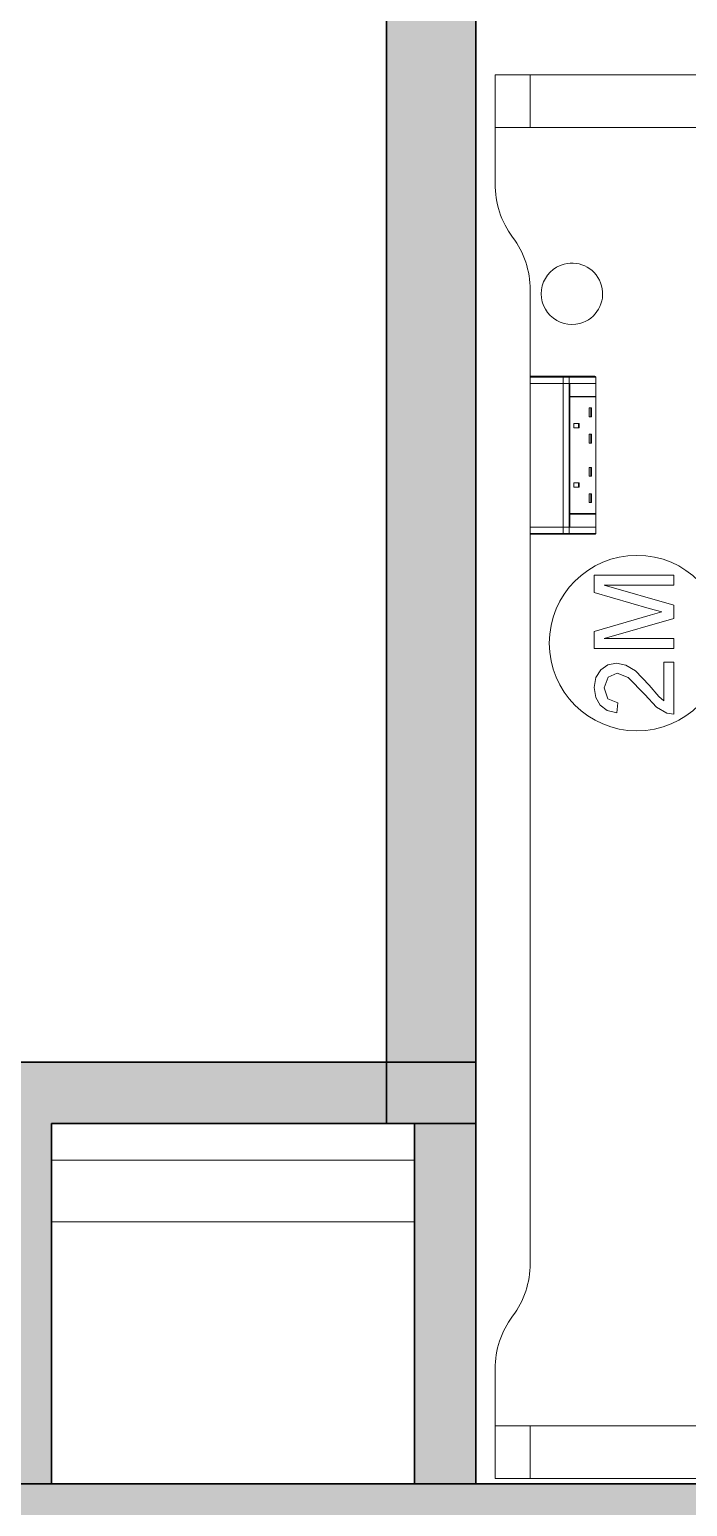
# Model space of a CAD drawing. Header units: millimetres. Extents: x 155927 to 326028, y -36033 to 97293.
# Drawn here: x 225018 to 225768, y 9344 to 11027 of the extents above; entities that cross this region are included whole.
import ezdxf

# ---------------------------------------------------------------- set-up
doc = ezdxf.new("R2010")
doc.units = ezdxf.units.MM
doc.header["$MEASUREMENT"] = 0
for name, color, linetype, lineweight in [('A-WALL-PATT', 7, 'CONTINUOUS', 9), ('I-FURN', 8, 'CONTINUOUS', 9), ('I-WALL', 7, 'CONTINUOUS', 9)]:
    doc.layers.add(name, color=color, linetype=linetype, lineweight=lineweight)

msp = doc.modelspace()

# ---------------------------------------------------------------- hatches: boundary and pattern name
at = {"layer": 'A-WALL-PATT'}
for points in [[(225424.8, 9780.1), (225526.8, 9780.1), (225526.8, 13607.6), (225424.8, 13607.6), (225424.8, 10128.1)], [(225456.8, 9780.1), (225526.8, 9780.1), (225526.8, 9850.1), (224972.8, 9850.1), (224972.8, 9780.1), (225417.2, 9780.1)], [(225042.8, 9369.6), (225042.8, 9780.1), (224972.8, 9780.1), (224972.8, 9369.6)], [(225526.8, 9369.6), (225526.8, 9780.1), (225456.8, 9780.1), (225456.8, 9369.6)]]:
    msp.add_hatch(color=256, dxfattribs=at).paths.add_polyline_path(points, flags=0)
h = msp.add_hatch(color=256, dxfattribs=at)
h.paths.add_polyline_path([(224992.8, 9267.6), (226158.8, 9267.6), (226158.8, 9369.6), (224992.8, 9369.6)], flags=0)
h.paths.add_polyline_path([(222990.9, 9267.6), (223358.8, 9267.6), (223358.8, 9369.6), (222799.8, 9369.6), (222799.8, 9267.6)], flags=0)

# ---------------------------------------------------------------- linework, layer by layer
at = {"layer": 'I-FURN'}
for p, q in [((225588.6, 10975.6), (225548.6, 10975.6)), ((225548.6, 10975.6), (226348.6, 10975.6)), ((225548.6, 10915.6), (225548.6, 10975.6)), ((225548.6, 10915.6), (225548.6, 10975.6)), ((225548.6, 10975.6), (225548.6, 10851.7)), ((226348.6, 10975.6), (225548.6, 10975.6)), ((225548.6, 10975.6), (226348.6, 10975.6)), ((225548.6, 10851.7), (225548.6, 10975.6)), ((226308.6, 10975.6), (225588.6, 10975.6)), ((225588.6, 10915.6), (225588.6, 10975.6)), ((225588.6, 10915.6), (225588.6, 10975.6)), ((225783.6, 10915.6), (225548.6, 10915.6)), ((225548.6, 10915.6), (225588.6, 10915.6)), ((225588.6, 10915.6), (226308.6, 10915.6)), ((225588.6, 10730.6), (225588.6, 10631)), ((225588.6, 10631), (225588.6, 10730.6)), ((225588.6, 10624), (225588.6, 10631)), ((225626.1, 10631), (225588.6, 10631)), ((225588.6, 10631), (225588.6, 10624)), ((225626.1, 10624), (225588.6, 10624)), ((225588.6, 10460), (225588.6, 10623.9)), ((225588.6, 10623.9), (225588.6, 10460)), ((225588.6, 10623.9), (225626.1, 10623.9)), ((225593.6, 10632), (225589.6, 10632)), ((225589.6, 10632), (225626.6, 10632)), ((225593.6, 10632), (225593.6, 10631)), ((225632.2, 10632), (225593.6, 10632)), ((225633, 10631), (225626.1, 10631)), ((225626.1, 10631), (225626.1, 10624)), ((225633, 10624), (225626.1, 10624)), ((225626.1, 10623.9), (225626.1, 10460)), ((225626.1, 10623.9), (225633, 10623.9)), ((225626.6, 10632), (225632.2, 10632)), ((225632.2, 10632), (225662.4, 10632)), ((225632.2, 10632), (225662.4, 10632)), ((225663.3, 10631), (225633, 10631)), ((225633, 10631), (225633, 10624)), ((225663.3, 10624), (225633, 10624)), ((225633, 10623.9), (225633, 10460)), ((225633.6, 10623.9), (225633, 10623.9)), ((225633.6, 10609), (225633.6, 10623.9)), ((225633.8, 10624), (225633.8, 10609)), ((225663.6, 10624), (225633.8, 10624)), ((225663.1, 10631.8), (225663.1, 10631.8)), ((225663.4, 10631), (225663.3, 10631)), ((225663.3, 10631), (225663.3, 10624)), ((225663.4, 10624), (225663.3, 10624)), ((225663.4, 10631), (225663.4, 10624)), ((225663.4, 10631), (225663.4, 10624)), ((225663.4, 10624), (225663.4, 10631)), ((225663.4, 10623.9), (225663.4, 10460)), ((225663.6, 10609), (225663.6, 10624)), ((225633.6, 10475.5), (225633.6, 10608.5)), ((225633.8, 10609), (225663.6, 10609)), ((225633.8, 10608.5), (225633.8, 10475.5)), ((225663.6, 10608.5), (225633.8, 10608.5)), ((225663.3, 10608.5), (225663.3, 10609)), ((225663.6, 10475.5), (225663.6, 10608.5)), ((225658.6, 10595.9), (225655.7, 10595.9)), ((225655.7, 10595.9), (225655.7, 10585.9)), ((225657.9, 10595.9), (225657.9, 10585.9)), ((225658.6, 10595.9), (225658.6, 10585.9)), ((225638.5, 10573.4), (225638.5, 10578.4)), ((225638.5, 10578.4), (225644.3, 10578.4)), ((225643.5, 10578.4), (225643.5, 10573.4)), ((225644.3, 10578.4), (225644.3, 10573.4)), ((225658.6, 10585.9), (225655.7, 10585.9)), ((225644.3, 10573.4), (225638.5, 10573.4)), ((225658.6, 10565.9), (225655.7, 10565.9)), ((225655.7, 10565.9), (225655.7, 10555.9)), ((225657.9, 10565.9), (225657.9, 10555.9)), ((225658.6, 10565.9), (225658.6, 10555.9)), ((225658.6, 10555.9), (225655.7, 10555.9)), ((225658.6, 10528.1), (225655.7, 10528.1)), ((225655.7, 10528.1), (225655.7, 10518.1)), ((225657.9, 10528.1), (225657.9, 10518.1)), ((225658.6, 10528.1), (225658.6, 10518.1)), ((225644.3, 10510.6), (225638.5, 10510.6)), ((225638.5, 10510.6), (225638.5, 10505.6)), ((225643.5, 10510.6), (225643.5, 10505.6)), ((225644.3, 10510.6), (225644.3, 10505.6)), ((225658.6, 10518.1), (225655.7, 10518.1)), ((225644.3, 10505.6), (225638.5, 10505.6)), ((225658.6, 10498.1), (225655.7, 10498.1)), ((225655.7, 10498.1), (225655.7, 10488.1)), ((225657.9, 10498.1), (225657.9, 10488.1)), ((225658.6, 10498.1), (225658.6, 10488.1)), ((225633.6, 10460), (225633.6, 10475)), ((225663.6, 10475.5), (225633.8, 10475.5)), ((225633.8, 10475), (225633.8, 10460)), ((225663.6, 10475), (225633.8, 10475)), ((225658.6, 10488.1), (225655.7, 10488.1)), ((225663.3, 10475), (225663.3, 10475.5)), ((225663.6, 10460), (225663.6, 10475)), ((225626.1, 10460), (225588.6, 10460)), ((225588.6, 10452.9), (225588.6, 10459.9)), ((225588.6, 10452.9), (225588.6, 10459.9)), ((225588.6, 10459.9), (225626.1, 10459.9)), ((225633, 10460), (225626.1, 10460)), ((225626.1, 10452.9), (225626.1, 10459.9)), ((225626.1, 10459.9), (225633, 10459.9)), ((225633.8, 10460), (225631.4, 10460)), ((225633, 10460), (225633.6, 10460)), ((225633, 10452.9), (225633, 10459.9)), ((225633, 10459.9), (225663.3, 10459.9)), ((225633.8, 10460), (225663.6, 10460)), ((225663.3, 10452.9), (225663.3, 10459.9)), ((225663.3, 10459.9), (225663.4, 10459.9)), ((225663.4, 10459.9), (225663.4, 10452.9)), ((225663.4, 10459.9), (225663.4, 10452.9)), ((225663.4, 10459.9), (225663.4, 10452.9)), ((225588.6, 10452.9), (225588.6, 9620.6)), ((225588.6, 9620.6), (225588.6, 10452.9)), ((225588.6, 10452.9), (225626.1, 10452.9)), ((225589.6, 10451.9), (225589.6, 10451.9)), ((225626.6, 10451.9), (225589.6, 10451.9)), ((225589.6, 10451.9), (225593.6, 10451.9)), ((225593.6, 10452.9), (225593.6, 10451.9)), ((225593.6, 10451.9), (225632.2, 10451.9)), ((225626.1, 10452.9), (225633, 10452.9)), ((225632.2, 10451.9), (225626.6, 10451.9)), ((225662.4, 10451.9), (225632.2, 10451.9)), ((225662.4, 10451.9), (225632.2, 10451.9)), ((225633, 10452.9), (225663.3, 10452.9)), ((225663.1, 10452.1), (225663.1, 10452.2)), ((225663.3, 10452.9), (225663.4, 10452.9)), ((225752.2, 10405.2), (225661.7, 10405.2)), ((225661.7, 10405.2), (225661.7, 10385.7)), ((225752.2, 10393.9), (225752.2, 10405.2)), ((225752.2, 10371.1), (225673.1, 10393.9)), ((225673.1, 10393.9), (225752.2, 10393.9)), ((225661.7, 10385.7), (225724.4, 10367.5)), ((225725.5, 10359.8), (225661.7, 10341.3)), ((225673.1, 10333.1), (225752.2, 10355.8)), ((225724.4, 10367.5), (225738.8, 10363.5)), ((225738.8, 10363.5), (225725.5, 10359.8)), ((225752.2, 10355.8), (225752.2, 10371.1)), ((225661.7, 10341.3), (225661.7, 10321.8)), ((225661.7, 10321.8), (225752.2, 10321.8)), ((225752.2, 10333.1), (225673.1, 10333.1)), ((225752.2, 10321.8), (225752.2, 10333.1)), ((225687, 10304.9), (225677.1, 10303)), ((225697.7, 10302.9), (225687, 10304.9)), ((225740.9, 10306.3), (225740.9, 10261.9)), ((225752.2, 10306.3), (225740.9, 10306.3)), ((225752.2, 10246.9), (225752.2, 10306.3)), ((225663.6, 10288.6), (225661.7, 10277.2)), ((225669, 10297.4), (225663.6, 10288.6)), ((225677.1, 10303), (225669, 10297.4)), ((225673.1, 10276.9), (225677.3, 10289)), ((225677.3, 10289), (225687.6, 10293.6)), ((225687.6, 10293.6), (225700.4, 10288.7)), ((225708.8, 10296.2), (225697.7, 10302.9)), ((225700.4, 10288.7), (225719.3, 10269.2)), ((225724.2, 10280), (225708.8, 10296.2)), ((225661.7, 10277.2), (225663.4, 10265.8)), ((225677.2, 10264.4), (225673.1, 10276.9)), ((225735.1, 10267), (225724.2, 10280)), ((225663.4, 10265.8), (225668.3, 10257)), ((225668.3, 10257), (225676.2, 10251.1)), ((225688.6, 10259.7), (225677.2, 10264.4)), ((225687.2, 10248.4), (225688.6, 10259.7)), ((225719.3, 10269.2), (225732.4, 10255)), ((225732.4, 10255), (225744.4, 10248.2)), ((225740.9, 10261.9), (225735.1, 10267)), ((225676.2, 10251.1), (225687.2, 10248.4)), ((225744.4, 10248.2), (225752.2, 10246.9)), ((225548.6, 9500.6), (225548.6, 9375.6)), ((225548.6, 9375.6), (225548.6, 9500.6)), ((225588.6, 9435.6), (225548.6, 9435.6)), ((225548.6, 9435.6), (225783.6, 9435.6)), ((225548.6, 9375.6), (225548.6, 9435.6)), ((225548.6, 9375.6), (225548.6, 9435.6)), ((226308.6, 9435.6), (225588.6, 9435.6)), ((225588.6, 9375.6), (225588.6, 9435.6)), ((225588.6, 9375.6), (225588.6, 9435.6)), ((225548.6, 9375.6), (225588.6, 9375.6)), ((226348.6, 9375.6), (225548.6, 9375.6)), ((225548.6, 9375.6), (226348.6, 9375.6)), ((226348.6, 9375.6), (225548.6, 9375.6)), ((225588.6, 9375.6), (226308.6, 9375.6))]:
    msp.add_line(p, q, dxfattribs=at)
at = {"layer": 'I-FURN', "flags": 128}
for points in [[(225589.6, 10632), (225589.5, 10632), (225589.5, 10632), (225589.5, 10632), (225589.4, 10632), (225589.4, 10632), (225589.4, 10632), (225589.3, 10632), (225589.3, 10632), (225589.2, 10632), (225589.2, 10631.9), (225589.2, 10631.9), (225589.1, 10631.9), (225589.1, 10631.9), (225589.1, 10631.9), (225589, 10631.8), (225589, 10631.8), (225589, 10631.8), (225588.9, 10631.8), (225588.9, 10631.7), (225588.9, 10631.7), (225588.8, 10631.7), (225588.8, 10631.7), (225588.8, 10631.6), (225588.8, 10631.6), (225588.7, 10631.6), (225588.7, 10631.5), (225588.7, 10631.5), (225588.7, 10631.5), (225588.7, 10631.4), (225588.7, 10631.4), (225588.6, 10631.3), (225588.6, 10631.3), (225588.6, 10631.3), (225588.6, 10631.2), (225588.6, 10631.2), (225588.6, 10631.2), (225588.6, 10631.1), (225588.6, 10631.1), (225588.6, 10631), (225588.6, 10631)], [(225593.6, 10632), (225593.4, 10632), (225593.3, 10632), (225593.1, 10632), (225593, 10632), (225592.8, 10632), (225592.6, 10632), (225592.5, 10632), (225592.3, 10632), (225592.2, 10632), (225592, 10632), (225591.9, 10632), (225591.7, 10632), (225591.6, 10632), (225591.5, 10632), (225591.3, 10632), (225591.2, 10632), (225591.1, 10632), (225591, 10632), (225590.8, 10632), (225590.7, 10632), (225590.6, 10632), (225590.5, 10632), (225590.4, 10632), (225590.3, 10632), (225590.2, 10632), (225590.1, 10632), (225590.1, 10632), (225590, 10632), (225589.9, 10632), (225589.9, 10632), (225589.8, 10632), (225589.8, 10632), (225589.7, 10632), (225589.7, 10632), (225589.6, 10632), (225589.6, 10632), (225589.6, 10632), (225589.6, 10632), (225589.6, 10632)], [(225589.6, 10632), (225589.6, 10632), (225589.6, 10632)], [(225589.6, 10632), (225589.9, 10632), (225590.3, 10632), (225590.8, 10632), (225591.5, 10632), (225592.3, 10632), (225593.3, 10632), (225594.4, 10632), (225595.6, 10632), (225596.9, 10632), (225598.4, 10632), (225600, 10632), (225601.7, 10632), (225603.5, 10632), (225605.4, 10632), (225607.4, 10632), (225609.6, 10632), (225611.9, 10632), (225614.2, 10632), (225616.7, 10632), (225619.2, 10632), (225621.9, 10632), (225624.6, 10632), (225626.6, 10632)], [(225626.6, 10632), (225626.8, 10632), (225626.9, 10632), (225627, 10632), (225627.2, 10632), (225627.3, 10632), (225627.5, 10632), (225627.6, 10632), (225627.8, 10632), (225627.9, 10632), (225628.1, 10632), (225628.2, 10632), (225628.4, 10632), (225628.6, 10632), (225628.7, 10632), (225628.9, 10632), (225629, 10632), (225629.2, 10632), (225629.4, 10632), (225629.5, 10632), (225629.7, 10632), (225629.8, 10632), (225630, 10632), (225630.1, 10632), (225630.3, 10632), (225630.4, 10632), (225630.6, 10632), (225630.7, 10632), (225630.9, 10632), (225631, 10632), (225631.1, 10632), (225631.3, 10632), (225631.4, 10632), (225631.5, 10632), (225631.6, 10632), (225631.7, 10632), (225631.9, 10632), (225632, 10632), (225632.1, 10632), (225632.2, 10632)], [(225663.4, 10631), (225663.4, 10631.1), (225663.4, 10631.1), (225663.4, 10631.1), (225663.4, 10631.2), (225663.4, 10631.2), (225663.4, 10631.3), (225663.4, 10631.3), (225663.4, 10631.3), (225663.4, 10631.4), (225663.4, 10631.4), (225663.3, 10631.4), (225663.3, 10631.5), (225663.3, 10631.5)], [(225588.6, 10452.9), (225588.6, 10452.9), (225588.6, 10452.8), (225588.6, 10452.8), (225588.6, 10452.7), (225588.6, 10452.7), (225588.6, 10452.7), (225588.6, 10452.6), (225588.6, 10452.6), (225588.7, 10452.5), (225588.7, 10452.5), (225588.7, 10452.5), (225588.7, 10452.4), (225588.7, 10452.4), (225588.7, 10452.4), (225588.8, 10452.3), (225588.8, 10452.3), (225588.8, 10452.3), (225588.8, 10452.2), (225588.9, 10452.2), (225588.9, 10452.2), (225588.9, 10452.2), (225589, 10452.1), (225589, 10452.1), (225589, 10452.1), (225589, 10452.1), (225589.1, 10452), (225589.1, 10452), (225589.2, 10452), (225589.2, 10452), (225589.2, 10452), (225589.3, 10452), (225589.3, 10451.9), (225589.3, 10451.9), (225589.4, 10451.9), (225589.4, 10451.9), (225589.5, 10451.9), (225589.5, 10451.9), (225589.5, 10451.9), (225589.6, 10451.9), (225589.6, 10451.9)], [(225626.6, 10451.9), (225623.8, 10451.9), (225621.1, 10451.9), (225618.5, 10451.9), (225616, 10451.9), (225613.6, 10451.9), (225611.2, 10451.9), (225609, 10451.9), (225606.9, 10451.9), (225604.9, 10451.9), (225603, 10451.9), (225601.2, 10451.9), (225599.5, 10451.9), (225598, 10451.9), (225596.5, 10451.9), (225595.2, 10451.9), (225594.1, 10451.9), (225593, 10451.9), (225592.1, 10451.9), (225591.3, 10451.9), (225590.7, 10451.9), (225590.2, 10451.9), (225589.8, 10451.9), (225589.6, 10451.9)], [(225589.6, 10451.9), (225589.6, 10451.9), (225589.6, 10451.9), (225589.6, 10451.9), (225589.6, 10451.9), (225589.7, 10451.9), (225589.7, 10451.9), (225589.7, 10451.9), (225589.8, 10451.9), (225589.8, 10451.9), (225589.9, 10451.9), (225590, 10451.9), (225590, 10451.9), (225590.1, 10451.9), (225590.2, 10451.9), (225590.3, 10451.9), (225590.4, 10451.9), (225590.5, 10451.9), (225590.6, 10451.9), (225590.7, 10451.9), (225590.8, 10451.9), (225590.9, 10451.9), (225591, 10451.9), (225591.2, 10451.9), (225591.3, 10451.9), (225591.4, 10451.9), (225591.6, 10451.9), (225591.7, 10451.9), (225591.8, 10451.9), (225592, 10451.9), (225592.1, 10451.9), (225592.3, 10451.9), (225592.4, 10451.9), (225592.6, 10451.9), (225592.8, 10451.9), (225592.9, 10451.9), (225593.1, 10451.9), (225593.2, 10451.9), (225593.4, 10451.9), (225593.5, 10451.9), (225593.6, 10451.9)], [(225632.2, 10451.9), (225632.1, 10451.9), (225632, 10451.9), (225631.9, 10451.9), (225631.7, 10451.9), (225631.6, 10451.9), (225631.5, 10451.9), (225631.4, 10451.9), (225631.3, 10451.9), (225631.1, 10451.9), (225631, 10451.9), (225630.9, 10451.9), (225630.7, 10451.9), (225630.6, 10451.9), (225630.4, 10451.9), (225630.3, 10451.9), (225630.1, 10451.9), (225630, 10451.9), (225629.8, 10451.9), (225629.7, 10451.9), (225629.5, 10451.9), (225629.4, 10451.9), (225629.2, 10451.9), (225629, 10451.9), (225628.9, 10451.9), (225628.7, 10451.9), (225628.6, 10451.9), (225628.4, 10451.9), (225628.2, 10451.9), (225628.1, 10451.9), (225627.9, 10451.9), (225627.8, 10451.9), (225627.6, 10451.9), (225627.5, 10451.9), (225627.3, 10451.9), (225627.2, 10451.9), (225627, 10451.9), (225626.9, 10451.9), (225626.8, 10451.9), (225626.6, 10451.9)], [(225663.3, 10452.4), (225663.3, 10452.4), (225663.3, 10452.5), (225663.4, 10452.5), (225663.4, 10452.5), (225663.4, 10452.6), (225663.4, 10452.6), (225663.4, 10452.7), (225663.4, 10452.7), (225663.4, 10452.7), (225663.4, 10452.8), (225663.4, 10452.8), (225663.4, 10452.9), (225663.4, 10452.9), (225663.4, 10452.9)]]:
    msp.add_lwpolyline(points, dxfattribs=at)
at = {"layer": 'I-FURN'}
for centre, radius, start, end in [((225648.6, 10850.6), 100, 179.3744, 216.8699), ((225648.6, 10850.6), 100, 179.3744, 216.8699), ((225488.6, 10730.6), 100, 0, 36.8699), ((225488.6, 10730.6), 100, 0, 36.8699), ((225636.2, 10726.1), 35, 105, 165), ((225636.2, 10726.1), 35, 285, 105), ((225636.2, 10726.1), 35, 165.2996, 285), ((225710.3, 10327.9), 100, 90, 270), ((225710.3, 10327.9), 100, 270, 90), ((225488.6, 9620.6), 100, 323.1301, 0), ((225488.6, 9620.6), 100, 323.1301, 0), ((225648.6, 9500.6), 100, 143.1301, 180), ((225648.6, 9500.6), 100, 143.1301, 180)]:
    msp.add_arc(centre, radius, start, end, dxfattribs=at)
at = {"layer": 'I-FURN', "extrusion": (0, 0, -1)}
for centre, major_axis, ratio, start_param, end_param in [((225589.6, 10631), (0, -1), 0.998113, 1.570796, 3.141593), ((225626.6, 10631), (0, -1), 0.56467, 1.570796, 3.141593), ((225632.2, 10631), (0, -1), 0.819152, 3.141593, 4.712389), ((225662.4, 10631), (0, 1), 0.819152, 0, 1.570796), ((225589.6, 10452.9), (0, -1), 0.998113, 0, 1.570796), ((225626.6, 10452.9), (0, -1), 0.56467, 0, 1.570796), ((225632.2, 10452.9), (0, -1), 0.819152, 4.712389, 6.283185), ((225662.4, 10452.9), (0, -1), 0.819152, 4.712389, 6.283185)]:
    msp.add_ellipse(centre, major_axis=major_axis, ratio=ratio, start_param=start_param, end_param=end_param, dxfattribs=at)
at = {"layer": 'I-WALL', "lineweight": 30}
for p, q in [((225424.8, 13607.6), (225424.8, 9780.1)), ((225526.8, 9780.1), (225526.8, 13505.6)), ((225526.8, 9850.1), (224972.8, 9850.1)), ((225526.8, 9780.1), (225526.8, 9850.1)), ((225042.8, 9369.6), (225042.8, 9780.1)), ((225042.8, 9780.1), (225456.8, 9780.1)), ((225424.8, 9780.1), (225526.8, 9780.1)), ((225456.8, 9780.1), (225456.8, 9369.6)), ((225526.8, 9369.6), (225526.8, 9780.1)), ((224972.8, 9369.6), (225042.8, 9369.6)), ((226158.8, 9369.6), (224992.8, 9369.6)), ((225456.8, 9369.6), (225526.8, 9369.6))]:
    msp.add_line(p, q, dxfattribs=at)
at = {"layer": 'I-WALL'}
for p, q in [((225042.8, 9738.3), (225456.8, 9738.3)), ((225456.8, 9668.3), (225042.8, 9668.3))]:
    msp.add_line(p, q, dxfattribs=at)

doc.saveas('drawing.dxf')
